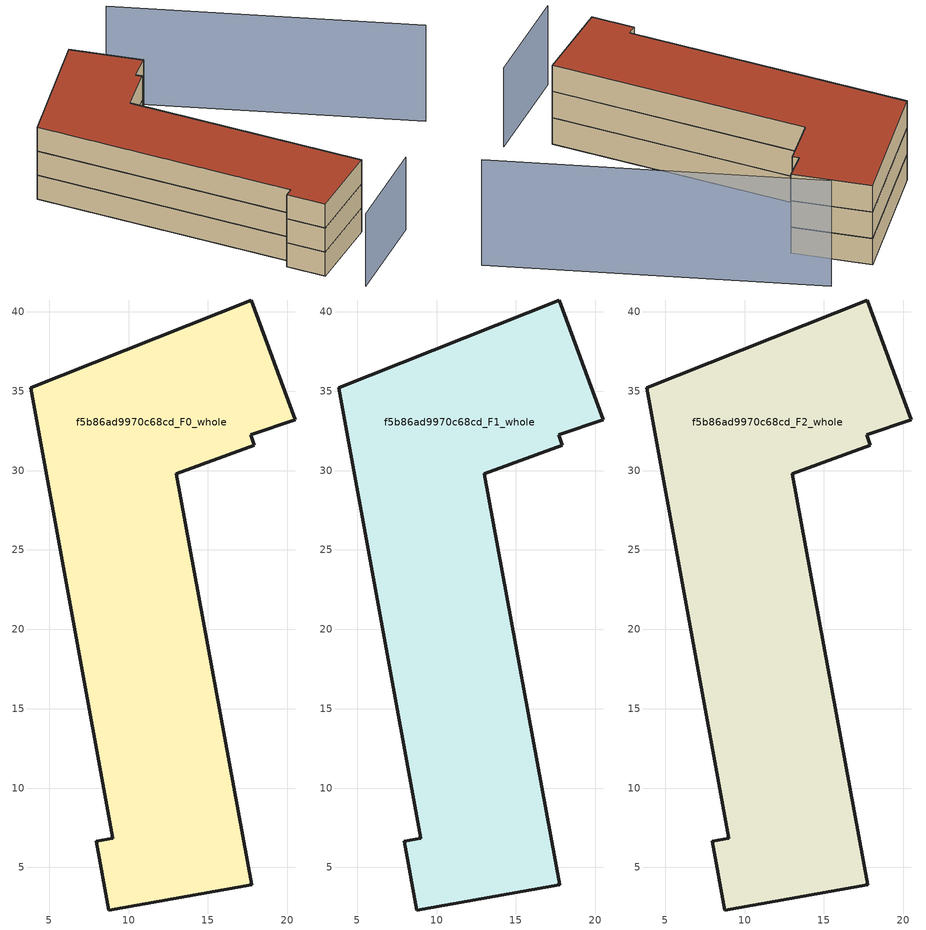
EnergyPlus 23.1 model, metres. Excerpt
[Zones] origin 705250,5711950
f5b86ad9970c68cd_F0_whole
 floor ground (EU_floor_Construction): 17.75,3.9 13.01,29.79 17.92,31.6 17.7,32.27 20.5,33.2 17.73,40.75 3.83,35.22 8.99,6.84 7.95,6.65 8.76,2.32 z0
 wall outside (EU_wall_Construction): 17.73,40.75 20.5,33.2 17.7,32.27 17.92,31.6 13.01,29.79 17.75,3.9 8.76,2.32 7.95,6.65 8.99,6.84 3.83,35.22 17.73,40.75 z0:3
f5b86ad9970c68cd_F1_whole
 floor to f5b86ad9970c68cd_F0_whole (EU_floor_Construction): 17.75,3.9 13.01,29.79 17.92,31.6 17.7,32.27 20.5,33.2 17.73,40.75 3.83,35.22 8.99,6.84 7.95,6.65 8.76,2.32 z3
 wall outside (EU_wall_Construction): 17.73,40.75 20.5,33.2 17.7,32.27 17.92,31.6 13.01,29.79 17.75,3.9 8.76,2.32 7.95,6.65 8.99,6.84 3.83,35.22 17.73,40.75 z3:6
f5b86ad9970c68cd_F2_whole
 floor to f5b86ad9970c68cd_F1_whole (EU_floor_Construction): 17.75,3.9 13.01,29.79 17.92,31.6 17.7,32.27 20.5,33.2 17.73,40.75 3.83,35.22 8.99,6.84 7.95,6.65 8.76,2.32 z6
 wall outside (EU_wall_Construction): 17.73,40.75 20.5,33.2 17.7,32.27 17.92,31.6 13.01,29.79 17.75,3.9 8.76,2.32 7.95,6.65 8.99,6.84 3.83,35.22 17.73,40.75 z6:9
 roof outside (EU_roof_Construction): 17.73,40.75 20.5,33.2 17.7,32.27 17.92,31.6 13.01,29.79 17.75,3.9 8.76,2.32 7.95,6.65 8.99,6.84 3.83,35.22 z9
shading: 9.61,-2.17 20.71,0.34 z0:9; 38.7,10.12 22.94,39.54 z0:12
[Building]
EU S2 Campaign: North Axis=0; Terrain=City; Solar Distribution=FullExterior
[Site:Location]
London: Latitude=51.5; Longitude=-0.5; Time Zone=0; Elevation=25
[SizingPeriod:WeatherFileDays]
AnnualSizingPeriod: Begin Month=1; Begin Day of Month=1; End Month=12; End Day of Month=31; Day of Week for Start Day=Monday; Use Weather File Daylight Saving Period=No; Use Weather File Rain and Snow Indicators=No
[MATERIAL]
EU_InternalMass_Material: Roughness=MediumRough; Thickness=0.1; Conductivity=1; Density=1800; Specific Heat=900; Thermal Absorptance=0.9; Solar Absorptance=0.7; Visible Absorptance=0.7
[MATERIAL:NOMASS] Roughness=MediumRough; Thermal Absorptance=0.9; Solar Absorptance=0.7; Visible Absorptance=0.7
Name | Thermal Resistance
EU_wall_NoMass | 0.635353
EU_roof_NoMass | 0.675062
EU_floor_NoMass | 1.96382
[CONSTRUCTION]
EU_wall_Construction: EU_wall_NoMass
EU_roof_Construction: EU_roof_NoMass
EU_floor_Construction: EU_floor_NoMass
EU_InternalMass_Construction: EU_InternalMass_Material
[ZONE] Type=1; Multiplier=1; Ceiling Height=autocalculate; Volume=1025.11; Floor Area=autocalculate; Part of Total Floor Area=Yes
f5b86ad9970c68cd_F0_whole; f5b86ad9970c68cd_F1_whole; f5b86ad9970c68cd_F2_whole
[INTERNALMASS] Construction=EU_InternalMass_Construction; Surface Area=341.725
Name | Zone or ZoneList
f5b86ad9970c68cd_F0_whole_EU_InternalMass | f5b86ad9970c68cd_F0_whole
f5b86ad9970c68cd_F1_whole_EU_InternalMass | f5b86ad9970c68cd_F1_whole
f5b86ad9970c68cd_F2_whole_EU_InternalMass | f5b86ad9970c68cd_F2_whole
[OTHEREQUIPMENT] Fuel Type=Electricity; Design Level Calculation Method=Watts/Area; Power per Zone Floor Area=1; Fraction Latent=0; Fraction Radiant=0; Fraction Lost=0; Carbon Dioxide Generation Rate=0; EndUse Subcategory=EU_Step8_InternalGains
Name | Zone or ZoneList or Space or SpaceList | Schedule
EU_Step8_InternalGain_f5b86ad9970c68cd_F0_whole_f000 | f5b86ad9970c68cd_F0_whole | EU_Step8_GainSchedule_f5b86ad9970c68cd_F0_whole_f000
EU_Step8_InternalGain_f5b86ad9970c68cd_F1_whole_f000 | f5b86ad9970c68cd_F1_whole | EU_Step8_GainSchedule_f5b86ad9970c68cd_F1_whole_f000
EU_Step8_InternalGain_f5b86ad9970c68cd_F2_whole_f000 | f5b86ad9970c68cd_F2_whole | EU_Step8_GainSchedule_f5b86ad9970c68cd_F2_whole_f000
[ZONEVENTILATION:DESIGNFLOWRATE] Schedule=EU_AlwaysOn; Design Flow Rate Calculation Method=AirChanges/Hour; Air Changes per Hour=0.555504; Ventilation Type=Natural; Fan Pressure Rise=0; Fan Total Efficiency=1; Constant Term Coefficient=1; Temperature Term Coefficient=0; Velocity Term Coefficient=0; Velocity Squared Term Coefficient=0; Minimum Indoor Temperature=-100; Maximum Indoor Temperature=100; Delta Temperature=-100; Minimum Outdoor Temperature=-100; Maximum Outdoor Temperature=100; Maximum Wind Speed=40
Name | Zone or ZoneList or Space or SpaceList
EU_ConstantAir_f5b86ad9970c68cd_F0_whole | f5b86ad9970c68cd_F0_whole
EU_ConstantAir_f5b86ad9970c68cd_F1_whole | f5b86ad9970c68cd_F1_whole
EU_ConstantAir_f5b86ad9970c68cd_F2_whole | f5b86ad9970c68cd_F2_whole
[HVACTEMPLATE:THERMOSTAT] Constant Heating Setpoint=20; Constant Cooling Setpoint=50
EU_HeatOnly_f5b86ad9970c68cd_F0_whole; EU_HeatOnly_f5b86ad9970c68cd_F1_whole; EU_HeatOnly_f5b86ad9970c68cd_F2_whole
[HVACTEMPLATE:ZONE:IDEALLOADSAIRSYSTEM] System Availability Schedule=EU_AlwaysOn; Maximum Heating Supply Air Temperature=50; Minimum Cooling Supply Air Temperature=13; Maximum Heating Supply Air Humidity Ratio=0.0156; Minimum Cooling Supply Air Humidity Ratio=0.0077; Heating Limit=NoLimit; Cooling Limit=NoLimit; Heating Availability Schedule=EU_AlwaysOn; Cooling Availability Schedule=EU_CoolingOff; Dehumidification Control Type=ConstantSensibleHeatRatio; Cooling Sensible Heat Ratio=0.7; Dehumidification Setpoint=60; Humidification Control Type=None; Humidification Setpoint=30; Outdoor Air Method=None; Outdoor Air Flow Rate per Person=0.00944; Outdoor Air Flow Rate per Zone Floor Area=0; Outdoor Air Flow Rate per Zone=0; Demand Controlled Ventilation Type=None; Outdoor Air Economizer Type=NoEconomizer; Heat Recovery Type=None; Sensible Heat Recovery Effectiveness=0.7; Latent Heat Recovery Effectiveness=0.65
Name | Template Thermostat
f5b86ad9970c68cd_F0_whole | EU_HeatOnly_f5b86ad9970c68cd_F0_whole
f5b86ad9970c68cd_F1_whole | EU_HeatOnly_f5b86ad9970c68cd_F1_whole
f5b86ad9970c68cd_F2_whole | EU_HeatOnly_f5b86ad9970c68cd_F2_whole
[SIZING:ZONE] Zone Cooling Design Supply Air Temperature Input Method=SupplyAirTemperature; Zone Cooling Design Supply Air Temperature=13; Zone Heating Design Supply Air Temperature Input Method=SupplyAirTemperature; Zone Heating Design Supply Air Temperature=50; Zone Cooling Design Supply Air Humidity Ratio=0.008; Zone Heating Design Supply Air Humidity Ratio=0.008; Cooling Design Air Flow Method=DesignDay; Cooling Design Air Flow Rate=0; Cooling Minimum Air Flow per Zone Floor Area=0.000762; Cooling Minimum Air Flow=0; Cooling Minimum Air Flow Fraction=0.2; Heating Design Air Flow Method=DesignDay; Heating Design Air Flow Rate=0; Heating Maximum Air Flow per Zone Floor Area=0.002032; Heating Maximum Air Flow=0.141576; Heating Maximum Air Flow Fraction=0.3; Account for Dedicated Outdoor Air System=No; Dedicated Outdoor Air System Control Strategy=NeutralSupplyAir; Dedicated Outdoor Air Low Setpoint Temperature for Design=autosize; Dedicated Outdoor Air High Setpoint Temperature for Design=autosize; Zone Load Sizing Method=Sensible Load Only No Latent Load; Zone Latent Cooling Design Supply Air Humidity Ratio Input Method=HumidityRatioDifference; Zone Cooling Design Supply Air Humidity Ratio Difference=0.005; Zone Latent Heating Design Supply Air Humidity Ratio Input Method=HumidityRatioDifference; Zone Humidification Design Supply Air Humidity Ratio Difference=0.005
f5b86ad9970c68cd_F0_whole; f5b86ad9970c68cd_F1_whole; f5b86ad9970c68cd_F2_whole
[SCHEDULE:CONSTANT]
Name | Hourly Value
EU_AlwaysOn | 1
EU_CoolingOff | 0
[SCHEDULE:FILE] Column Number=1; Rows to Skip at Top=0; Number of Hours of Data=8760; Column Separator=Comma; Interpolate to Timestep=No; Minutes per Item=60; Adjust Schedule for Daylight Savings=Yes
Name | File
EU_Step8_GainSchedule_f5b86ad9970c68cd_F0_whole_f000 | ../../schedules/f5b86ad9970c68cd/f5b86ad9970c68cd_F0_whole_f000_gain.csv
EU_Step8_GainSchedule_f5b86ad9970c68cd_F1_whole_f000 | ../../schedules/f5b86ad9970c68cd/f5b86ad9970c68cd_F1_whole_f000_gain.csv
EU_Step8_GainSchedule_f5b86ad9970c68cd_F2_whole_f000 | ../../schedules/f5b86ad9970c68cd/f5b86ad9970c68cd_F2_whole_f000_gain.csv
